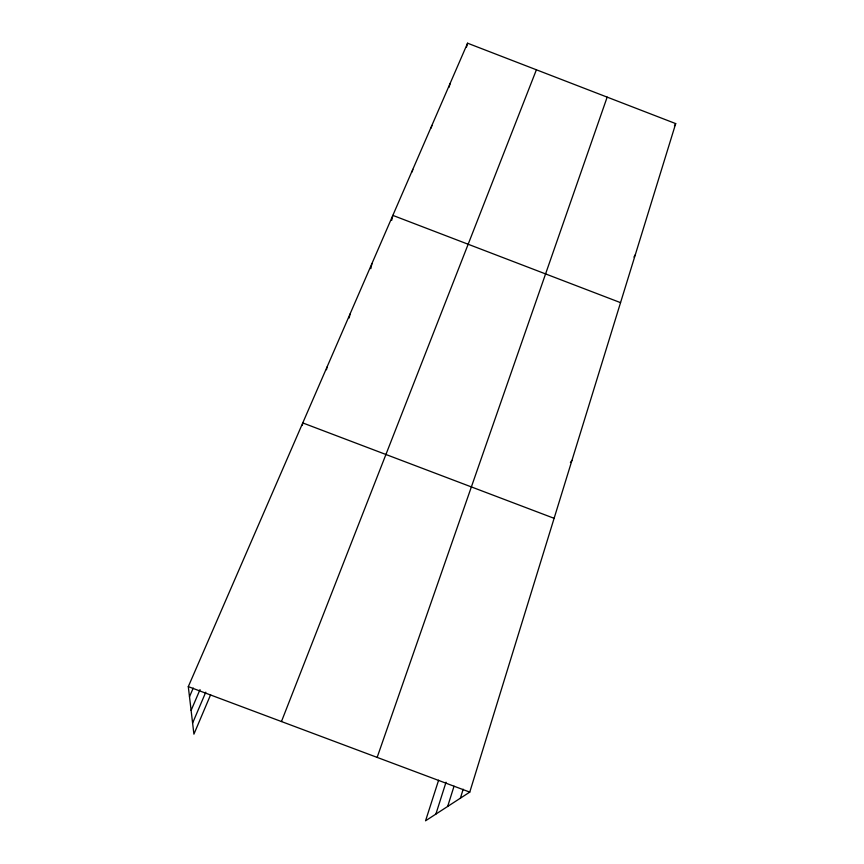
<?xml version="1.0" encoding="UTF-8"?>
<svg xmlns="http://www.w3.org/2000/svg" width="864" height="864" viewBox="0 0 864 864"><rect width="100%" height="100%" fill="white"/><g stroke="black" fill="none" stroke-linecap="round" stroke-linejoin="round"><path stroke-width="1.3" d="M302.357 425.498L302.756 422.928L554.105 518.314M326.495 369.727L326.97 367.146M349.218 317.952L349.996 314.086M370.807 268.672L371.93 263.563M391.662 220.428L392.839 215.384L620.546 302.648M412.193 171.882L412.798 169.398M431.212 128.023L431.87 125.464M449.118 87.199L450.112 83.43M466.528 47.056L467.575 43.2L675.702 123.606L469.768 792.104L425.552 820.8L438.61 780.203M460.393 798.185L463.18 789.21M447.66 806.447L454.032 786.218M435.877 814.093L446.029 782.212M377.147 757.404L607.165 97.135M281.459 721.537L536.404 69.79M210.611 694.775L193.914 734.162L188.298 686.632L467.575 43.2M192.607 723.071L205.772 692.183M191.106 710.402L200.027 689.612M189.486 696.719L193.234 688.057M674.417 125.95L675.702 123.606M633.96 257.051L635.278 254.837M570.413 462.521L571.957 460.361M188.298 686.632L469.768 792.104"/></g></svg>
